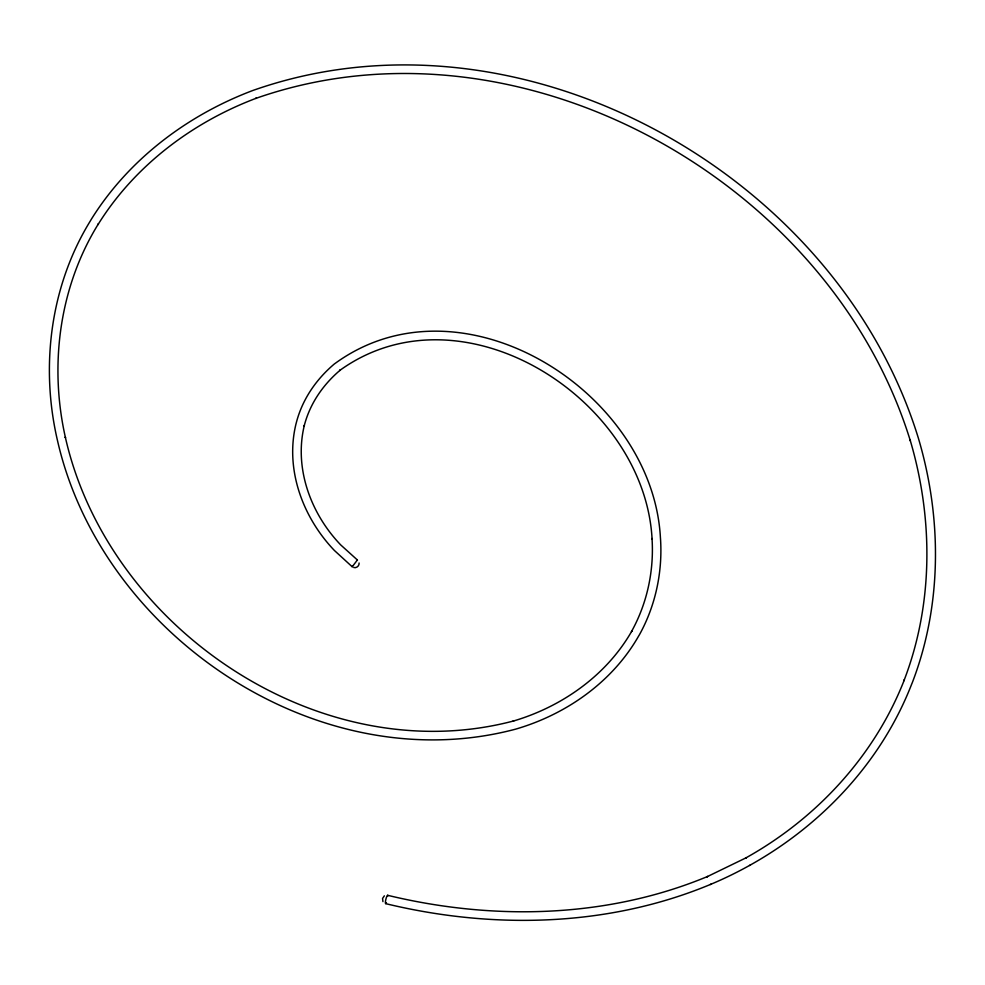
<?xml version="1.0" encoding="UTF-8"?>
<svg xmlns="http://www.w3.org/2000/svg" width="985" height="985" viewBox="0 0 985 985"><rect width="100%" height="100%" fill="white"/><g stroke="black" fill="none" stroke-linecap="round" stroke-linejoin="round"><path stroke-width="1.48" d="M359.094 563.001C359.414 565.858 356.508 568.345 353.738 567.52M357.124 560.33L352.211 566.781L352.605 565.932M384.359 895.833L382.562 898.455L382.943 901.62M385.664 903.639C492.512 929.483 607.979 927.057 710.284 884.518C800.042 847.001 876.354 775.355 911.765 683.898L912.147 683.036C942.189 605.172 942.005 518.036 918.476 438.497L918.266 437.796C836.462 172.523 519.403 -3.127 253.502 90.251L252.8 90.497C187.187 115.233 128.382 159.619 91.162 219.532L90.719 220.32C50.629 285.01 40.348 365.164 57.093 438.867L57.278 439.642C101.184 635.14 318.143 781.487 515.414 729.208L516.189 728.986C566.523 714.199 612.571 681.879 638.76 635.83L639.277 635.017C655.53 605.8 662.696 572.026 660.504 538.709L660.43 537.859C652.624 391.353 461.854 271.257 335.146 363.403L334.457 363.871C316.05 379.41 302.112 399.688 296.19 423.193L295.968 424.018C284.899 469.476 302.777 517.482 334.469 550.541L352.211 566.781M749.56 865.47L750.385 865.076M710.284 884.518L711.059 884.148M387.598 895.291C492.943 920.753 606.809 918.389 707.686 876.441L706.922 876.81L746.421 857.652L745.608 858.046C816.565 818.609 874.692 755.803 904.341 679.847L903.959 680.697C933.497 604.125 933.324 518.418 910.177 440.196L910.374 440.898C829.838 179.652 517.667 6.476 255.743 98.414L256.432 98.168C192.112 122.411 134.452 165.911 97.971 224.642L98.414 223.854C59.174 287.164 49.078 365.632 65.478 437.783L65.293 437.008C108.251 628.442 320.556 772.068 513.813 720.909L513.037 721.143C561.881 706.799 606.575 675.451 631.988 630.769L631.483 631.57C647.194 603.325 654.138 570.684 652.021 538.475L652.095 539.324C644.719 398.433 461.928 282.215 339.677 370.495L340.354 370.015C322.945 384.716 309.746 403.887 304.143 426.123L304.353 425.298C293.875 468.269 310.767 513.678 340.736 544.939L357.469 560.059M386.44 902.666A4.297 0.813 -76.3 0 1 385.381 902.457A4.297 0.813 -76.3 0 1 386.625 896.867A4.297 0.813 -76.3 0 1 387.942 895.931"/></g></svg>
